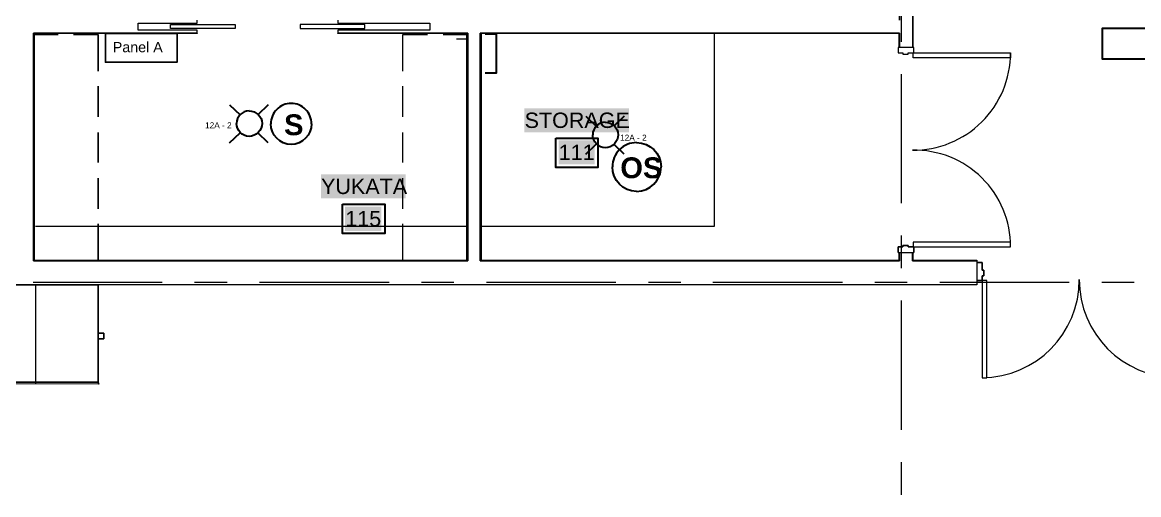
# Model space of a CAD drawing. Header units: inches. Extents: x 14.2 to 49.7, y 0.3 to 22.9.
# Drawn here: x 33.636 to 37.942, y 4.92 to 6.744 of the extents above; entities that cross this region are included whole.
import ezdxf

# ---------------------------------------------------------------- set-up
doc = ezdxf.new("R2010")
doc.units = ezdxf.units.IN
doc.header["$MEASUREMENT"] = 0
for name, color, linetype in [('PDF2_Geometry', 7, 'Continuous'), ('PDF2_Text', 7, 'Continuous'), ('PDF_Text', 7, 'Continuous')]:
    doc.layers.add(name, color=color, linetype=linetype)
doc.layers.add('PDF_Geometry', color=7, linetype='Continuous', true_color=0x777777)
doc.layers.add('PDF_Solid Fills', color=7, linetype='Continuous', true_color=0xffffff)
doc.styles.add('PDF Arial', font='arial.ttf')
doc.styles.add('PDF ArialRoundedMT Bold', font='arialbd.ttf')
doc.styles.get("Standard").update_dxf_attribs({"font": 'arial.ttf'})

msp = doc.modelspace()

# ---------------------------------------------------------------- linework, layer by layer
msp.add_lwpolyline([(33.9566, 6.6999), (34.2334, 6.6998), (34.2334, 6.5892), (33.9566, 6.5892)], close=True)
at = {"layer": 'PDF2_Geometry', "lineweight": 35}
msp.add_lwpolyline([(38.2827, 6.6007), (37.8027, 6.6007), (37.8027, 6.7207), (38.2827, 6.7207)], close=True, dxfattribs=at)
for points in [[(34.4359, 6.425), (34.4759, 6.3867)], [(34.5843, 6.425), (34.5443, 6.3867)], [(35.8095, 6.3811), (35.8495, 6.3428)], [(35.9579, 6.3811), (35.9179, 6.3428)], [(34.4359, 6.2784), (34.4759, 6.3167)], [(34.5843, 6.2784), (34.5443, 6.3167)], [(35.8095, 6.2344), (35.8495, 6.2728)], [(35.9579, 6.2344), (35.9179, 6.2728)]]:
    msp.add_lwpolyline(points, dxfattribs=at)
msp.add_lwpolyline([(34.7515, 6.352, 0.414894), (34.6732, 6.4304, 0.414894), (34.5949, 6.352)], format="xyb", dxfattribs=at)
for centre, radius, start, end in [((34.511, 6.3533), 0.0484, 90.0411, 179.9589), ((35.8846, 6.3094), 0.0484, 90.0411, 179.9589), ((36.005, 6.1862), 0.0932, 89.9056, 180.0944), ((36.0041, 6.1871), 0.096, 270.6194, 359.3806)]:
    msp.add_arc(centre, radius, start, end, dxfattribs=at)
for points in [[(34.5109, 6.4017), (34.5376, 6.4017), (34.5609, 6.38), (34.5609, 6.3534)], [(34.5109, 6.3034), (34.4843, 6.3034), (34.4626, 6.3267), (34.4626, 6.3534)], [(34.5609, 6.3534), (34.5609, 6.3267), (34.5376, 6.3034), (34.5109, 6.3034)], [(34.6732, 6.272), (34.6299, 6.272), (34.5949, 6.3087), (34.5949, 6.352)], [(34.7515, 6.352), (34.7515, 6.3087), (34.7165, 6.272), (34.6732, 6.272)], [(35.8845, 6.3578), (35.9112, 6.3578), (35.9345, 6.3361), (35.9345, 6.3094)], [(35.8845, 6.2594), (35.8579, 6.2594), (35.8362, 6.2828), (35.8362, 6.3094)], [(35.9345, 6.3094), (35.9345, 6.2828), (35.9112, 6.2594), (35.8845, 6.2594)], [(36.0051, 6.2793), (36.0568, 6.2793), (36.1001, 6.2377), (36.1001, 6.186)], [(36.0051, 6.091), (35.9534, 6.091), (35.9118, 6.1344), (35.9118, 6.186)]]:
    msp.add_open_spline(points, degree=3, dxfattribs=at)
at = {"layer": 'PDF_Geometry', "lineweight": 18}
for points in [[(33.681, 5.7302), (33.4027, 5.7302), (33.4027, 5.8235), (33.6043, 5.8235), (33.6043, 7.2952), (32.3994, 7.2952), (32.3994, 7.3452), (33.6043, 7.3452), (33.6043, 8.8534), (31.9894, 8.8534), (31.9894, 8.8218), (31.9394, 8.8218), (31.9394, 8.8968), (31.9394, 8.9268), (31.9894, 8.9268), (33.6743, 8.9268), (34.116, 8.9268), (34.116, 8.8968), (34.116, 8.8534), (33.9293, 8.8534)], [(37.0192, 7.0402), (37.0192, 6.7518), (37.0192, 7.0635), (37.0692, 7.0635), (37.0692, 6.7268), (37.0692, 6.6902), (37.0692, 6.6468), (37.0192, 6.6468), (37.0192, 6.6902), (37.0192, 6.7018), (35.4026, 6.7018), (35.4026, 5.8235), (37.0192, 5.8235), (37.0192, 5.8552), (37.0692, 5.8552), (37.0692, 5.8235), (37.3175, 5.8235), (37.3175, 5.7302), (33.696, 5.7302)], [(34.8526, 6.7518), (34.8526, 6.7402), (35.2076, 6.7402), (35.2076, 6.7135), (34.8526, 6.7135), (34.8526, 6.7018), (35.3542, 6.7018), (35.3542, 5.8235), (33.6793, 5.8235), (33.6793, 6.7018), (34.3109, 6.7018), (34.3109, 6.7135), (34.0826, 6.7135), (34.0826, 6.7402), (34.3109, 6.7402), (34.3109, 6.7518)]]:
    msp.add_lwpolyline(points, dxfattribs=at)
at = {"layer": 'PDF_Geometry', "lineweight": 9}
for points in [[(37.0708, 6.7268), (37.0708, 6.6902), (37.0708, 6.7268), (37.0708, 6.6902), (37.0708, 6.7268), (37.0708, 8.4401), (37.0708, 6.7268), (37.0708, 8.4401), (37.0692, 8.4401), (37.0692, 6.7268), (37.0692, 6.6902), (37.0692, 6.6468)], [(37.0258, 6.7935), (37.0258, 6.6685)], [(33.6793, 6.7018), (33.6793, 6.7018)], [(33.681, 6.7018), (34.3109, 6.7018), (33.6793, 6.7018), (34.3109, 6.7018), (34.3109, 6.7002), (33.6826, 6.7002), (33.6826, 5.8252), (35.3509, 5.8252), (35.3509, 6.7002), (34.8526, 6.7002), (34.8526, 6.7018), (35.3542, 6.7018), (34.8526, 6.7018), (35.3526, 6.7018), (35.3526, 5.8235), (35.3526, 6.7018)], [(35.3542, 6.7018), (35.3542, 5.8235), (35.3526, 5.8235), (33.681, 5.8235), (33.6793, 5.8235), (33.6793, 6.7018)], [(33.681, 6.7018), (33.681, 5.8235), (33.681, 6.7018)], [(34.3109, 6.7018), (34.3109, 6.7018)], [(34.8526, 6.7018), (34.8526, 6.7018)], [(35.1043, 6.5552), (35.1043, 6.6968), (35.1992, 6.6968)], [(35.2592, 6.6968), (35.3542, 6.6968), (35.3542, 6.5552)], [(35.3542, 6.7018), (35.3542, 6.7018)], [(37.0192, 5.8552), (37.0192, 5.8235), (37.0175, 5.8235), (37.0175, 5.8552), (37.0175, 5.8235), (35.4042, 5.8235), (35.4026, 5.8235), (35.4026, 6.7018), (37.0192, 6.7018), (37.0192, 6.6902), (37.0192, 6.6468)], [(37.0175, 6.7018), (37.0175, 6.6902), (37.0175, 6.7002), (37.0175, 6.7018), (37.0175, 6.7002), (35.4059, 6.7002), (35.4042, 6.7002), (35.4042, 6.7018), (35.4042, 6.7002), (35.4059, 6.7002), (35.4059, 5.8252), (37.0175, 5.8252)], [(37.0175, 6.7018), (35.4042, 6.7018), (37.0175, 6.7018)], [(35.4042, 6.7018), (35.4042, 5.8235), (35.4042, 6.7018)], [(37.0175, 6.6902), (37.0175, 6.7018), (37.0175, 6.6902)], [(37.0175, 6.6468), (37.0175, 6.6902), (37.0175, 6.6468)], [(37.0708, 6.6902), (37.0708, 6.6468)], [(37.0708, 6.6902), (37.0708, 6.6468)], [(37.0142, 6.6468), (37.0142, 6.6252), (37.0325, 6.6252), (37.0325, 6.6202), (37.0525, 6.6202), (37.0525, 6.6252), (37.0742, 6.6252), (37.0742, 6.6468)], [(37.0258, 6.5435), (37.0258, 6.0452)], [(35.1043, 6.3785), (35.1043, 6.4969)], [(35.3542, 6.4969), (35.3542, 6.3785)], [(35.1043, 6.2019), (35.1043, 6.3185)], [(35.3542, 6.3185), (35.3542, 6.2019)], [(35.1043, 6.0235), (35.1043, 6.1419)], [(35.3542, 6.1419), (35.3542, 6.0235)], [(35.1992, 5.8235), (35.1043, 5.8235), (35.1043, 5.9652)], [(35.3542, 5.9652), (35.3542, 5.8235), (35.2592, 5.8235)], [(37.0258, 5.9202), (37.0258, 5.7952)], [(37.0142, 5.8552), (37.0142, 5.8769), (37.0325, 5.8769), (37.0325, 5.8819), (37.0525, 5.8819), (37.0525, 5.8769), (37.0742, 5.8769), (37.0742, 5.8552)], [(37.0708, 5.8252), (37.3175, 5.8252), (37.3175, 5.8235), (37.0692, 5.8235), (37.3175, 5.8235), (37.0708, 5.8235), (37.0708, 5.8552), (37.0708, 5.8252), (37.0708, 5.8552), (37.0708, 5.8235), (37.0692, 5.8235), (37.0692, 5.8552)], [(37.3175, 5.8235), (37.3175, 5.8235)], [(37.3175, 5.8169), (37.3375, 5.8169), (37.3375, 5.7869), (37.3442, 5.7869), (37.3442, 5.7652), (37.3375, 5.7652), (37.3375, 5.7469), (37.3175, 5.7469)], [(33.6876, 5.7286), (33.6876, 5.3552), (33.6876, 5.3486), (33.4443, 5.3469)], [(33.9043, 5.7286), (33.9043, 5.7302), (33.9293, 5.7302), (33.696, 5.7302), (33.6876, 5.7302), (33.681, 5.7302), (33.446, 5.7302), (33.471, 5.7302), (33.6876, 5.7302), (33.9043, 5.7302)], [(33.6776, 5.7402), (34.176, 5.7402)], [(33.686, 5.7302), (33.6876, 5.7302), (33.6876, 5.7286), (33.686, 5.7286)], [(33.9293, 5.7286), (33.9293, 5.7286)], [(33.9293, 5.5219), (33.9293, 5.3552), (33.9293, 5.7286), (33.9293, 5.5436)], [(34.3009, 5.7402), (34.4259, 5.7402)], [(34.5509, 5.7402), (35.0509, 5.7402)], [(35.1759, 5.7402), (35.3009, 5.7402)], [(35.4259, 5.7402), (35.9259, 5.7402)], [(36.0509, 5.7402), (36.1759, 5.7402)], [(36.2992, 5.7402), (36.7992, 5.7402)], [(36.9242, 5.7402), (37.0492, 5.7402)], [(37.1742, 5.7402), (37.6741, 5.7402)], [(37.7991, 5.7402), (37.9241, 5.7402)], [(37.0258, 5.6702), (37.0258, 5.1702)], [(33.9293, 5.5436), (33.951, 5.5436), (33.9293, 5.5436)], [(33.9293, 5.5219), (33.951, 5.5219), (33.9293, 5.5219)], [(33.931, 5.3469), (33.6876, 5.3486)], [(37.0258, 5.0452), (37.0258, 4.9202)]]:
    msp.add_lwpolyline(points, dxfattribs=at)
at = {"layer": 'PDF_Geometry', "lineweight": 13}
for points in [[(34.2076, 6.7202), (34.2076, 6.7352), (34.4576, 6.7352), (34.4576, 6.7202)], [(34.9576, 6.7202), (34.9576, 6.7352), (34.7076, 6.7352), (34.7076, 6.7202)], [(37.0142, 6.6468), (37.0142, 6.6252), (37.0325, 6.6252), (37.0325, 6.6202), (37.0525, 6.6202), (37.0525, 6.6252), (37.0742, 6.6252), (37.0742, 6.6468)], [(37.4475, 6.6252), (37.4475, 6.6068), (37.0725, 6.6068), (37.0725, 6.6252)], [(37.0142, 5.8552), (37.0742, 5.8552), (37.0742, 5.8769), (37.0525, 5.8769), (37.0525, 5.8819), (37.0325, 5.8819), (37.0325, 5.8769), (37.0142, 5.8769)], [(37.4475, 5.8769), (37.4475, 5.8952), (37.0725, 5.8952), (37.0725, 5.8769)], [(37.3375, 5.8169), (37.3175, 5.8169), (37.3175, 5.7469), (37.3375, 5.7469), (37.3375, 5.7652), (37.3442, 5.7652), (37.3442, 5.7869), (37.3375, 5.7869)], [(37.3375, 5.3719), (37.3558, 5.3719), (37.3558, 5.7469), (37.3375, 5.7469)]]:
    msp.add_lwpolyline(points, close=True, dxfattribs=at)
at = {"layer": 'PDF_Geometry', "lineweight": 9}
for points in [[(33.7743, 6.6968), (33.6793, 6.6968), (33.6793, 6.5552), (33.6793, 6.6968)], [(33.9293, 6.5552), (33.9293, 6.6968), (33.8343, 6.6968), (33.9293, 6.6968)], [(37.0175, 6.6468), (37.0175, 6.6902)], [(37.0708, 6.6468), (37.0708, 6.6902)], [(33.6793, 6.4969), (33.6793, 6.3785)], [(33.9293, 6.3785), (33.9293, 6.4969)], [(33.6793, 6.3185), (33.6793, 6.2019)], [(33.9293, 6.2019), (33.9293, 6.3185)], [(33.6793, 6.1419), (33.6793, 6.0235)], [(33.9293, 6.0235), (33.9293, 6.1419)], [(33.6793, 5.9652), (33.6793, 5.8235), (33.7743, 5.8235), (33.6793, 5.8235)], [(33.9293, 5.8235), (33.9293, 5.9652), (33.9293, 5.8235), (33.8343, 5.8235)], [(37.0175, 5.8252), (37.0175, 5.8552)], [(33.6793, 5.8235), (35.3542, 5.8235)], [(35.4026, 5.8235), (37.0192, 5.8235)], [(33.9293, 5.7286), (33.9043, 5.7286), (33.6876, 5.7286), (33.471, 5.7286), (33.446, 5.7286), (33.446, 5.7302), (33.6876, 5.7302), (33.9293, 5.7302)], [(33.9293, 5.5219), (33.9293, 5.5436)], [(33.951, 5.5219), (33.951, 5.5436)], [(33.446, 5.3552), (33.4443, 5.3486), (33.4443, 5.3469), (33.446, 5.3552), (33.6876, 5.3552), (33.9293, 5.3552), (33.6876, 5.3552)], [(33.9293, 5.3552), (33.931, 5.3469), (33.931, 5.3486)]]:
    msp.add_lwpolyline(points, close=True, dxfattribs=at)
at = {"layer": 'PDF_Geometry', "color": 253, "lineweight": 9, "true_color": 0xababab}
for points in [[(35.3509, 6.6785), (35.3109, 6.6785)], [(35.4059, 5.9569), (36.3059, 5.9569), (36.3059, 6.7002)], [(33.6876, 5.9569), (35.3509, 5.9569)]]:
    msp.add_lwpolyline(points, dxfattribs=at)
at = {"layer": 'PDF_Geometry', "color": 7, "lineweight": 35}
msp.add_lwpolyline([(35.4209, 6.6985), (35.4642, 6.6985), (35.4642, 6.5469), (35.4209, 6.5469)], dxfattribs=at)
at = {"layer": 'PDF_Geometry', "lineweight": 9}
for points in [[(37.4475, 5.8769, 0.420932), (37.0692, 6.2502, 0.417351), (37.4475, 6.6252)], [(37.3375, 5.3719, 0.413301), (37.7125, 5.7502, 0.413301), (38.0875, 5.3719)]]:
    msp.add_lwpolyline(points, format="xyb", dxfattribs=at)
at = {"layer": 'PDF_Geometry', "color": 7, "lineweight": 35}
for points in [[(35.6942, 6.2969), (35.8559, 6.2969), (35.8559, 6.1835), (35.6942, 6.1835)], [(34.8709, 6.0419), (35.0343, 6.0419), (35.0343, 5.9285), (34.8709, 5.9285)]]:
    msp.add_lwpolyline(points, close=True, dxfattribs=at)
at = {"layer": 'PDF_Solid Fills', "lineweight": 35, "transparency": 33554559}
for points in [[(35.5726, 6.3185), (35.9759, 6.3185), (35.5726, 6.4119), (35.9759, 6.4119)], [(35.7042, 6.1952), (35.8442, 6.1952), (35.7042, 6.2885), (35.8442, 6.2885)], [(34.7876, 6.0635), (35.1142, 6.0635), (34.7876, 6.1569), (35.1142, 6.1569)], [(34.8809, 5.9385), (35.0209, 5.9385), (34.8809, 6.0319), (35.0209, 6.0319)]]:
    msp.add_solid(points, dxfattribs=at)

# ---------------------------------------------------------------- texts
at = {"insert": (33.9853, 6.6674), "char_height": 0.03936, "attachment_point": 1, "rotation": 359.9878}
msp.add_mtext_dynamic_manual_height_columns('Panel A', width=0.276788, gutter_width=0.7872, heights=[0], dxfattribs=at)
at = {"layer": 'PDF2_Text', "attachment_point": 4, "style": 'PDF ArialRoundedMT Bold'}
for s, insert, char_height in [('S', (34.6457, 6.3474), 0.0805), ('OS', (35.9424, 6.1815), 0.08049)]:
    msp.add_mtext(s, dxfattribs=dict(at, insert=insert, char_height=char_height))
at = {"layer": 'PDF_Text', "attachment_point": 4, "style": 'PDF Arial'}
for s, insert, char_height in [('STORAGE', (35.5735, 6.365), 0.05939), ('12A - 2', (34.3412, 6.3462), 0.02276), ('12A - 2', (35.9418, 6.2984), 0.02276), ('111', (35.7051, 6.2417), 0.05939), ('YUKATA', (34.7885, 6.11), 0.05939), ('115', (34.8818, 5.985), 0.05939)]:
    msp.add_mtext(s, dxfattribs=dict(at, insert=insert, char_height=char_height))

doc.saveas('drawing.dxf')
